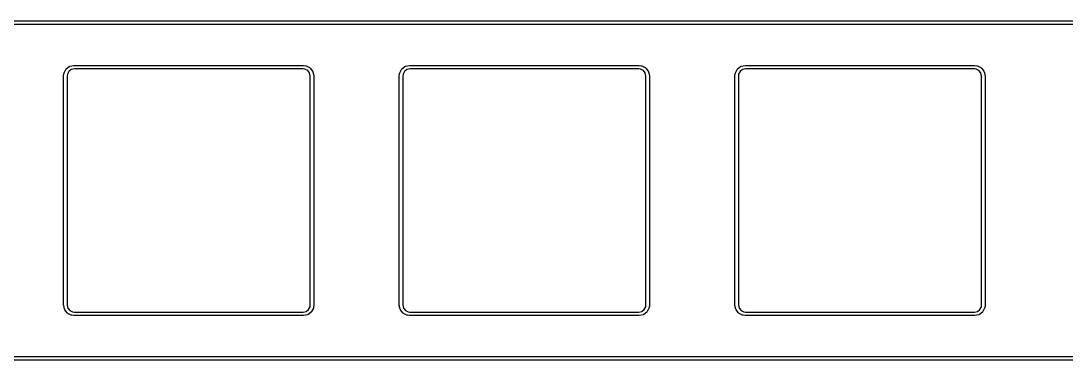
# Model space of a CAD drawing. Extents: x 0.3 to 11.5, y -5.1 to -1.4.
# Drawn here: x 6.257 to 8.593, y -2.123 to -1.365 of the extents above; entities that cross this region are included whole.
import ezdxf

# ---------------------------------------------------------------- set-up
doc = ezdxf.new("R2010")
doc.units = 0
doc.header["$MEASUREMENT"] = 0
doc.layers.add('BLACK', color=7, linetype='CONTINUOUS')

msp = doc.modelspace()

# ---------------------------------------------------------------- linework, layer by layer
at = {"layer": 'BLACK', "linetype": 'CONTINUOUS'}
for p, q in [((0.335876, -1.36516), (10.0278, -1.36516)), ((10.0278, -1.37303), (0.335997, -1.37303)), ((6.35861, -1.47257), (6.36527, -1.46735)), ((6.36527, -1.46735), (6.36608, -1.46705)), ((6.36608, -1.46705), (6.36682, -1.46661)), ((6.36682, -1.46661), (6.37536, -1.46466)), ((6.37536, -1.46466), (6.3758, -1.46471)), ((6.3758, -1.46471), (6.37623, -1.46457)), ((6.37623, -1.46457), (6.88804, -1.46457)), ((6.88804, -1.46457), (6.88828, -1.46465)), ((6.88828, -1.46465), (6.88853, -1.4646)), ((6.88853, -1.4646), (6.89345, -1.46522)), ((6.89345, -1.46522), (6.89407, -1.46551)), ((6.89407, -1.46551), (6.89475, -1.46562)), ((6.89475, -1.46562), (6.90235, -1.46949)), ((6.90235, -1.46949), (6.90295, -1.47009)), ((6.90295, -1.47009), (6.90366, -1.47057)), ((6.90366, -1.47057), (6.90888, -1.47722)), ((7.10861, -1.47257), (7.11527, -1.46735)), ((7.11527, -1.46735), (7.11608, -1.46705)), ((7.11608, -1.46705), (7.11682, -1.46661)), ((7.11682, -1.46661), (7.12536, -1.46466)), ((7.12536, -1.46466), (7.1258, -1.46471)), ((7.1258, -1.46471), (7.12623, -1.46457)), ((7.12623, -1.46457), (7.63804, -1.46457)), ((7.63804, -1.46457), (7.63828, -1.46465)), ((7.63828, -1.46465), (7.63853, -1.4646)), ((7.63853, -1.4646), (7.64345, -1.46522)), ((7.64345, -1.46522), (7.64407, -1.46551)), ((7.64407, -1.46551), (7.64475, -1.46562)), ((7.64475, -1.46562), (7.65235, -1.46949)), ((7.65235, -1.46949), (7.65295, -1.47009)), ((7.65295, -1.47009), (7.65366, -1.47057)), ((7.65366, -1.47057), (7.65888, -1.47722)), ((7.85861, -1.47257), (7.86527, -1.46735)), ((7.86527, -1.46735), (7.86608, -1.46705)), ((7.86608, -1.46705), (7.86682, -1.46661)), ((7.86682, -1.46661), (7.87536, -1.46466)), ((7.87536, -1.46466), (7.8758, -1.46471)), ((7.8758, -1.46471), (7.87623, -1.46457)), ((7.87623, -1.46457), (8.38804, -1.46457)), ((8.38804, -1.46457), (8.38828, -1.46465)), ((8.38828, -1.46465), (8.38853, -1.4646)), ((8.38853, -1.4646), (8.39345, -1.46522)), ((8.39345, -1.46522), (8.39407, -1.46551)), ((8.39407, -1.46551), (8.39475, -1.46562)), ((8.39475, -1.46562), (8.40235, -1.46949)), ((8.40235, -1.46949), (8.40295, -1.47009)), ((8.40295, -1.47009), (8.40366, -1.47057)), ((8.40366, -1.47057), (8.40888, -1.47722)), ((6.35261, -1.48819), (6.35269, -1.48795)), ((6.35261, -2), (6.35261, -1.48819)), ((6.35264, -1.4877), (6.35326, -1.48278)), ((6.35269, -1.48795), (6.35264, -1.4877)), ((6.35326, -1.48278), (6.35355, -1.48216)), ((6.35355, -1.48216), (6.35366, -1.48148)), ((6.35366, -1.48148), (6.35753, -1.47388)), ((6.35753, -1.47388), (6.35814, -1.47328)), ((6.35814, -1.47328), (6.35861, -1.47257)), ((6.36099, -1.48444), (6.36048, -1.48844)), ((6.36048, -1.48844), (6.36048, -1.99956)), ((6.36415, -1.47823), (6.36099, -1.48444)), ((6.36943, -1.47409), (6.36415, -1.47823)), ((6.37667, -1.47244), (6.36943, -1.47409)), ((6.88779, -1.47244), (6.37667, -1.47244)), ((6.89179, -1.47294), (6.88779, -1.47244)), ((6.898, -1.47611), (6.89179, -1.47294)), ((6.90214, -1.48139), (6.898, -1.47611)), ((6.90379, -1.48863), (6.90214, -1.48139)), ((6.90379, -1.99975), (6.90379, -1.48863)), ((6.90888, -1.47722), (6.90918, -1.47804)), ((6.90918, -1.47804), (6.90962, -1.47878)), ((6.90962, -1.47878), (6.91157, -1.48732)), ((6.91157, -1.48732), (6.91152, -1.48776)), ((6.91152, -1.48776), (6.91166, -1.48819)), ((6.91166, -1.48819), (6.91166, -2)), ((7.10261, -1.48819), (7.10269, -1.48795)), ((7.10261, -2), (7.10261, -1.48819)), ((7.10264, -1.4877), (7.10326, -1.48278)), ((7.10269, -1.48795), (7.10264, -1.4877)), ((7.10326, -1.48278), (7.10355, -1.48216)), ((7.10355, -1.48216), (7.10366, -1.48148)), ((7.10366, -1.48148), (7.10753, -1.47388)), ((7.10753, -1.47388), (7.10814, -1.47328)), ((7.10814, -1.47328), (7.10861, -1.47257)), ((7.11099, -1.48444), (7.11048, -1.48844)), ((7.11048, -1.48844), (7.11048, -1.99956)), ((7.11415, -1.47823), (7.11099, -1.48444)), ((7.11943, -1.47409), (7.11415, -1.47823)), ((7.12667, -1.47244), (7.11943, -1.47409)), ((7.63779, -1.47244), (7.12667, -1.47244)), ((7.64179, -1.47294), (7.63779, -1.47244)), ((7.648, -1.47611), (7.64179, -1.47294)), ((7.65214, -1.48139), (7.648, -1.47611)), ((7.65379, -1.48863), (7.65214, -1.48139)), ((7.65379, -1.99975), (7.65379, -1.48863)), ((7.65888, -1.47722), (7.65918, -1.47804)), ((7.65918, -1.47804), (7.65962, -1.47878)), ((7.65962, -1.47878), (7.66157, -1.48732)), ((7.66157, -1.48732), (7.66152, -1.48776)), ((7.66152, -1.48776), (7.66166, -1.48819)), ((7.66166, -1.48819), (7.66166, -2)), ((7.85261, -1.48819), (7.85269, -1.48795)), ((7.85261, -2), (7.85261, -1.48819)), ((7.85264, -1.4877), (7.85326, -1.48278)), ((7.85269, -1.48795), (7.85264, -1.4877)), ((7.85326, -1.48278), (7.85355, -1.48216)), ((7.85355, -1.48216), (7.85366, -1.48148)), ((7.85366, -1.48148), (7.85753, -1.47388)), ((7.85753, -1.47388), (7.85814, -1.47328)), ((7.85814, -1.47328), (7.85861, -1.47257)), ((7.86099, -1.48444), (7.86048, -1.48844)), ((7.86048, -1.48844), (7.86048, -1.99956)), ((7.86415, -1.47823), (7.86099, -1.48444)), ((7.86943, -1.47409), (7.86415, -1.47823)), ((7.87667, -1.47244), (7.86943, -1.47409)), ((8.38779, -1.47244), (7.87667, -1.47244)), ((8.39179, -1.47294), (8.38779, -1.47244)), ((8.398, -1.47611), (8.39179, -1.47294)), ((8.40214, -1.48139), (8.398, -1.47611)), ((8.40379, -1.48863), (8.40214, -1.48139)), ((8.40379, -1.99975), (8.40379, -1.48863)), ((8.40888, -1.47722), (8.40918, -1.47804)), ((8.40918, -1.47804), (8.40962, -1.47878)), ((8.40962, -1.47878), (8.41157, -1.48732)), ((8.41157, -1.48732), (8.41152, -1.48776)), ((8.41152, -1.48776), (8.41166, -1.48819)), ((8.41166, -1.48819), (8.41166, -2)), ((6.35275, -2.00043), (6.35261, -2)), ((6.35271, -2.00087), (6.35275, -2.00043)), ((6.35465, -2.00941), (6.35271, -2.00087)), ((6.36048, -1.99956), (6.36213, -2.0068)), ((6.36213, -2.0068), (6.36627, -2.01208)), ((6.90012, -2.00996), (6.90329, -2.00374)), ((6.90329, -2.00374), (6.90379, -1.99975)), ((6.91061, -2.00671), (6.90674, -2.01431)), ((6.91072, -2.00603), (6.91061, -2.00671)), ((6.91101, -2.00541), (6.91072, -2.00603)), ((6.91163, -2.00049), (6.91101, -2.00541)), ((6.91166, -2), (6.91158, -2.00024)), ((6.91158, -2.00024), (6.91163, -2.00049)), ((7.10275, -2.00043), (7.10261, -2)), ((7.10271, -2.00087), (7.10275, -2.00043)), ((7.10465, -2.00941), (7.10271, -2.00087)), ((7.11048, -1.99956), (7.11213, -2.0068)), ((7.11213, -2.0068), (7.11627, -2.01208)), ((7.65012, -2.00996), (7.65329, -2.00374)), ((7.65329, -2.00374), (7.65379, -1.99975)), ((7.66061, -2.00671), (7.65674, -2.01431)), ((7.66072, -2.00603), (7.66061, -2.00671)), ((7.66101, -2.00541), (7.66072, -2.00603)), ((7.66163, -2.00049), (7.66101, -2.00541)), ((7.66166, -2), (7.66158, -2.00024)), ((7.66158, -2.00024), (7.66163, -2.00049)), ((7.85275, -2.00043), (7.85261, -2)), ((7.85271, -2.00087), (7.85275, -2.00043)), ((7.85465, -2.00941), (7.85271, -2.00087)), ((7.86048, -1.99956), (7.86213, -2.0068)), ((7.86213, -2.0068), (7.86627, -2.01208)), ((8.40012, -2.00996), (8.40329, -2.00374)), ((8.40329, -2.00374), (8.40379, -1.99975)), ((8.41061, -2.00671), (8.40674, -2.01431)), ((8.41072, -2.00603), (8.41061, -2.00671)), ((8.41101, -2.00541), (8.41072, -2.00603)), ((8.41163, -2.00049), (8.41101, -2.00541)), ((8.41166, -2), (8.41158, -2.00024)), ((8.41158, -2.00024), (8.41163, -2.00049)), ((6.35509, -2.01015), (6.35465, -2.00941)), ((6.35539, -2.01096), (6.35509, -2.01015)), ((6.36061, -2.01762), (6.35539, -2.01096)), ((6.36132, -2.0181), (6.36061, -2.01762)), ((6.36192, -2.0187), (6.36132, -2.0181)), ((6.36952, -2.02257), (6.36192, -2.0187)), ((6.36627, -2.01208), (6.37249, -2.01525)), ((6.3702, -2.02268), (6.36952, -2.02257)), ((6.37082, -2.02297), (6.3702, -2.02268)), ((6.37574, -2.02359), (6.37082, -2.02297)), ((6.37249, -2.01525), (6.37648, -2.01575)), ((6.37599, -2.02354), (6.37574, -2.02359)), ((6.37623, -2.02362), (6.37599, -2.02354)), ((6.88804, -2.02362), (6.37623, -2.02362)), ((6.37648, -2.01575), (6.8876, -2.01575)), ((6.8876, -2.01575), (6.89484, -2.0141)), ((6.88847, -2.02348), (6.88804, -2.02362)), ((6.88891, -2.02352), (6.88847, -2.02348)), ((6.89745, -2.02158), (6.88891, -2.02352)), ((6.89484, -2.0141), (6.90012, -2.00996)), ((6.89819, -2.02114), (6.89745, -2.02158)), ((6.89901, -2.02084), (6.89819, -2.02114)), ((6.90566, -2.01562), (6.89901, -2.02084)), ((6.90614, -2.01491), (6.90566, -2.01562)), ((6.90674, -2.01431), (6.90614, -2.01491)), ((7.10509, -2.01015), (7.10465, -2.00941)), ((7.10539, -2.01096), (7.10509, -2.01015)), ((7.11061, -2.01762), (7.10539, -2.01096)), ((7.11132, -2.0181), (7.11061, -2.01762)), ((7.11192, -2.0187), (7.11132, -2.0181)), ((7.11952, -2.02257), (7.11192, -2.0187)), ((7.11627, -2.01208), (7.12249, -2.01525)), ((7.1202, -2.02268), (7.11952, -2.02257)), ((7.12082, -2.02297), (7.1202, -2.02268)), ((7.12574, -2.02359), (7.12082, -2.02297)), ((7.12249, -2.01525), (7.12648, -2.01575)), ((7.12599, -2.02354), (7.12574, -2.02359)), ((7.12623, -2.02362), (7.12599, -2.02354)), ((7.63804, -2.02362), (7.12623, -2.02362)), ((7.12648, -2.01575), (7.6376, -2.01575)), ((7.6376, -2.01575), (7.64484, -2.0141)), ((7.63847, -2.02348), (7.63804, -2.02362)), ((7.63891, -2.02352), (7.63847, -2.02348)), ((7.64745, -2.02158), (7.63891, -2.02352)), ((7.64484, -2.0141), (7.65012, -2.00996)), ((7.64819, -2.02114), (7.64745, -2.02158)), ((7.64901, -2.02084), (7.64819, -2.02114)), ((7.65566, -2.01562), (7.64901, -2.02084)), ((7.65614, -2.01491), (7.65566, -2.01562)), ((7.65674, -2.01431), (7.65614, -2.01491)), ((7.85509, -2.01015), (7.85465, -2.00941)), ((7.85539, -2.01096), (7.85509, -2.01015)), ((7.86061, -2.01762), (7.85539, -2.01096)), ((7.86132, -2.0181), (7.86061, -2.01762)), ((7.86192, -2.0187), (7.86132, -2.0181)), ((7.86952, -2.02257), (7.86192, -2.0187)), ((7.86627, -2.01208), (7.87249, -2.01525)), ((7.8702, -2.02268), (7.86952, -2.02257)), ((7.87082, -2.02297), (7.8702, -2.02268)), ((7.87574, -2.02359), (7.87082, -2.02297)), ((7.87249, -2.01525), (7.87648, -2.01575)), ((7.87599, -2.02354), (7.87574, -2.02359)), ((7.87623, -2.02362), (7.87599, -2.02354)), ((8.38804, -2.02362), (7.87623, -2.02362)), ((7.87648, -2.01575), (8.3876, -2.01575)), ((8.3876, -2.01575), (8.39484, -2.0141)), ((8.38847, -2.02348), (8.38804, -2.02362)), ((8.38891, -2.02352), (8.38847, -2.02348)), ((8.39745, -2.02158), (8.38891, -2.02352)), ((8.39484, -2.0141), (8.40012, -2.00996)), ((8.39819, -2.02114), (8.39745, -2.02158)), ((8.39901, -2.02084), (8.39819, -2.02114)), ((8.40566, -2.01562), (8.39901, -2.02084)), ((8.40614, -2.01491), (8.40566, -2.01562)), ((8.40674, -2.01431), (8.40614, -2.01491)), ((1.46088, -2.11516), (10.3034, -2.11516)), ((10.3033, -2.12303), (1.461, -2.12303))]:
    msp.add_line(p, q, dxfattribs=at)

doc.saveas('drawing.dxf')
